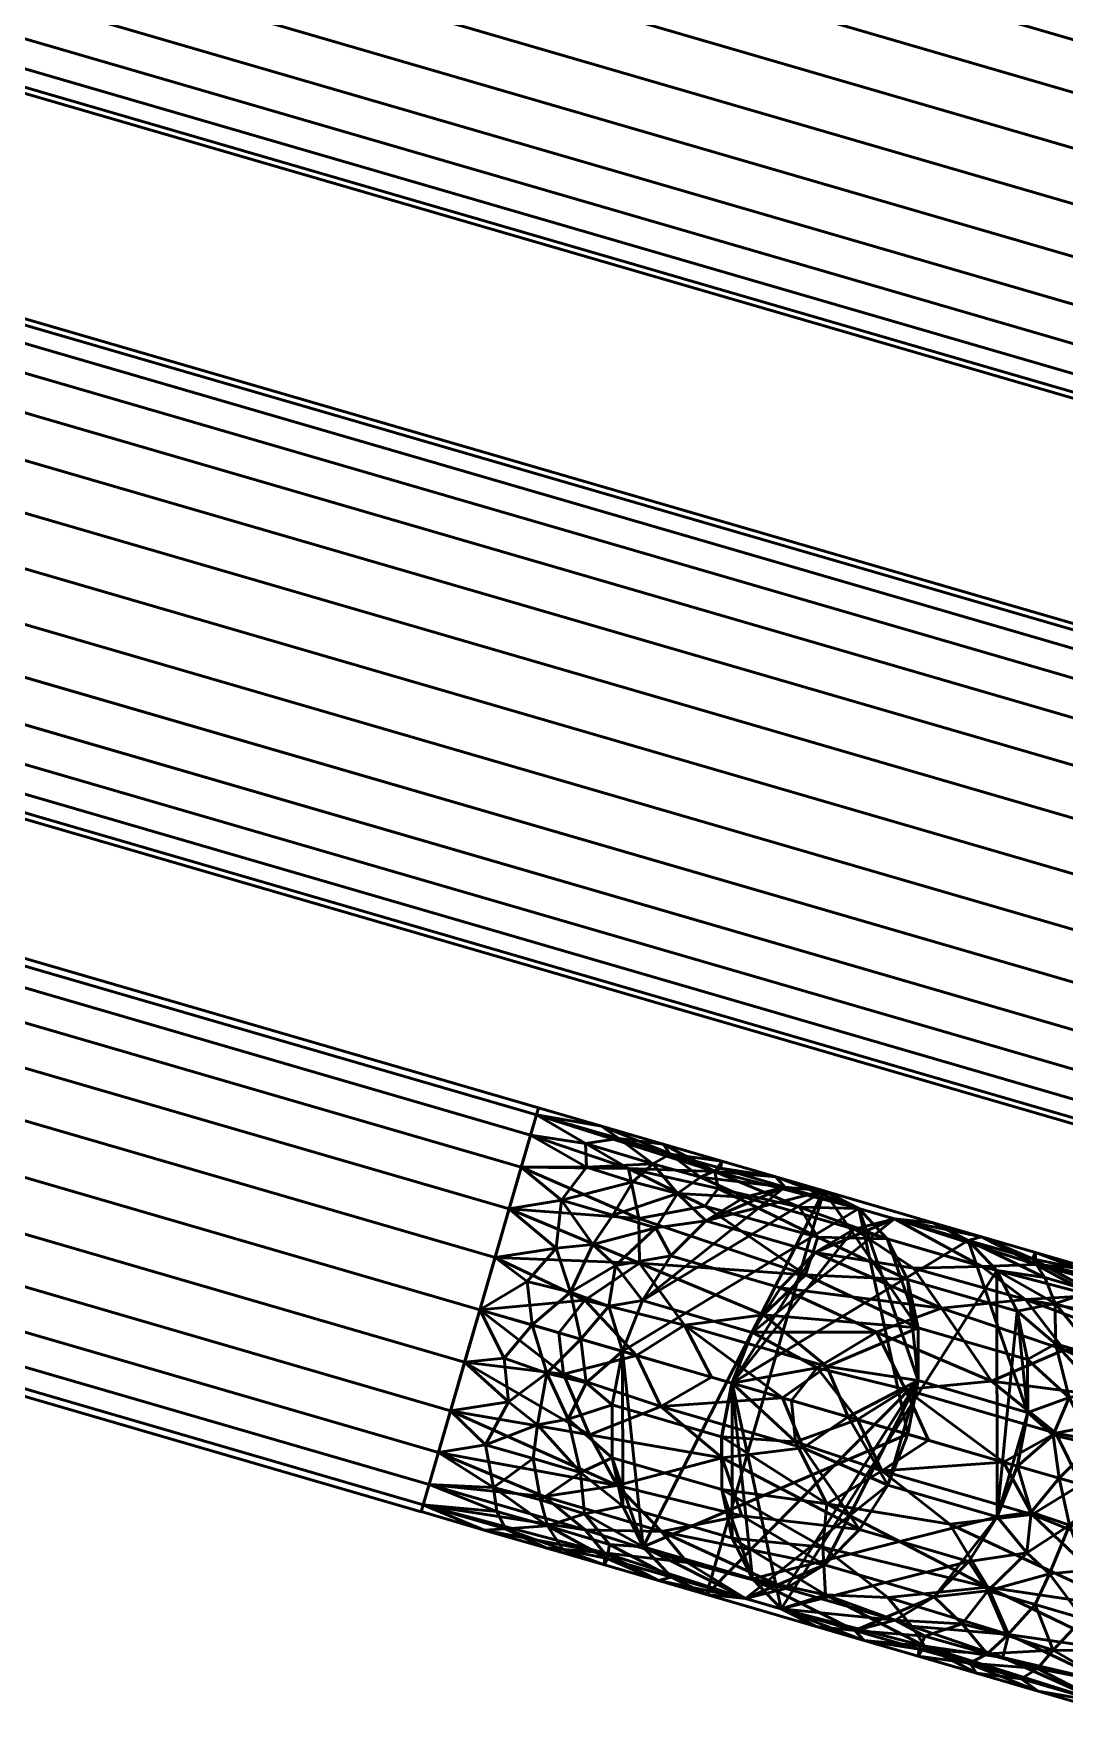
# Model space of a CAD drawing. Header units: inches. Extents: x -1654 to 1344, y -1538 to 36.
# Drawn here: x 128.7 to 163, y -475.8 to -419.9 of the extents above; entities that cross this region are included whole.
import ezdxf

# ---------------------------------------------------------------- set-up
doc = ezdxf.new("R2010")
doc.units = ezdxf.units.IN
doc.header["$MEASUREMENT"] = 0
doc.linetypes.add('Center', pattern=[1.25, 0.25, -0.1875, 0.625, -0.1875])
for name, color, linetype, lineweight in [('M-HVAC-DUCT', 1, 'Center', 30), ('M-HVAC-DUCT-RA', 1, 'Continuous', 50), ('M-HVAC-DUCT-SA', 1, 'Continuous', 50)]:
    doc.layers.add(name, color=color, linetype=linetype, lineweight=lineweight)

# ---------------------------------------------------------------- blocks, each defined once
blk = doc.blocks.new('Round Elbow - 1 D-918528-_3D_')
at = {"layer": 'M-HVAC-DUCT', "color": 8, "linetype": 'Continuous', "lineweight": 50}
mesh = blk.add_polyface(dxfattribs=at)
corners = [(-0.849, 9.05), (-2.299, 7.938), (-3.987, 7.239), (-5.799, 7), (-5.799, 6.761, 1.812), (-5.799, 6.062, 3.5), (-5.799, 4.95, 4.95), (-5.799, 3.5, 6.062), (-5.799, 1.812, 6.761), (-5.799, 0, 7), (-3.609, 0.172, 7), (-1.473, 0.685, 7), (0.557, 1.526, 7), (2.43, 2.674, 7), (4.101, 4.101, 7), (2.819, 5.382, 6.761), (1.626, 6.575, 6.062), (0.601, 7.601, 4.95), (-0.186, 8.387, 3.5), (-0.681, 8.882, 1.812), (-1.624, 3.92, 6.281), (-2.428, 6.255, 4.261), (0.588, 3.577, 6.771), (-2.945, 2.114, 6.771), (-3.931, 6.702, 2.679), (-1.872, 7.572, 2.679), (-0.552, 5.795, 5.553), (-3.707, 4.489, 5.553), (-4.202, 5.706, 4.261), (-0.929, 7.099, 4.261), (-3.066, 7.402, 1.403), (-0.916, 2.211, 6.889), (-4.551, 6.98, 1.344), (-1.706, 8.167, 1.32), (-2.787, 6.865, 3.142), (0.023, 4.76, 6.287), (-3.965, 3.21, 6.298), (-2.093, 5.054, 5.51)]
mesh.append_faces([[corners[k] for k in face] for face in [(15, 13, 14)]], dxfattribs={"vtx0": -1, "color": 8})
mesh.append_faces([[corners[k] for k in face] for face in [(6, 28, 5), (4, 32, 3), (19, 25, 18), (12, 31, 11), (3, 32, 2), (0, 33, 19), (8, 36, 7)]], dxfattribs={"vtx0": -1, "vtx1": -1, "color": 8})
mesh.append_faces([[corners[k] for k in face] for face in [(21, 29, 34), (11, 31, 23), (27, 7, 36), (33, 25, 19), (13, 15, 22), (27, 37, 28), (8, 10, 23), (5, 28, 24), (36, 8, 23), (25, 34, 29), (12, 22, 31), (26, 29, 21), (31, 20, 23), (20, 27, 36), (20, 35, 26), (32, 4, 24), (37, 20, 26), (32, 30, 2), (35, 20, 22), (20, 37, 27), (29, 26, 17), (28, 21, 34), (25, 29, 18), (27, 28, 6), (34, 30, 24), (33, 30, 25), (20, 31, 22), (30, 32, 24), (30, 33, 1), (30, 34, 25), (28, 34, 24), (15, 35, 22), (16, 26, 35), (20, 36, 23), (26, 21, 37), (28, 37, 21)]], dxfattribs={"vtx0": -1, "vtx1": -1, "vtx2": -1, "color": 8})
mesh.append_faces([[corners[k] for k in face] for face in [(23, 10, 11), (24, 4, 5), (29, 17, 18), (35, 15, 16)]], dxfattribs={"vtx0": -1, "vtx2": -1, "color": 8})
mesh.append_faces([[corners[k] for k in face] for face in [(6, 7, 27), (0, 1, 33), (16, 17, 26), (1, 2, 30), (12, 13, 22)]], dxfattribs={"vtx1": -1, "vtx2": -1, "color": 8})
mesh.append_faces([[corners[k] for k in face] for face in [(8, 9, 10)]], dxfattribs={"vtx2": -1, "color": 8})
mesh = blk.add_polyface(dxfattribs=at)
corners = [(4.101, 4.101, -7), (2.43, 2.674, -7), (0.557, 1.526, -7), (-1.473, 0.685, -7), (-3.609, 0.172, -7), (-5.799, 0, -7), (-5.799, 1.812, -6.761), (-5.799, 3.5, -6.062), (-5.799, 4.95, -4.95), (-5.799, 6.062, -3.5), (-5.799, 6.761, -1.812), (-5.799, 7), (-3.987, 7.239), (-2.299, 7.938), (-0.849, 9.05), (-0.681, 8.882, -1.812), (-0.186, 8.387, -3.5), (0.601, 7.601, -4.95), (1.626, 6.575, -6.062), (2.819, 5.382, -6.761), (-1.624, 3.92, -6.281), (-2.707, 6.14, -4.261), (0.588, 3.577, -6.771), (-2.945, 2.114, -6.771), (-1.96, 7.519, -2.679), (-4.03, 6.678, -2.679), (-3.707, 4.489, -5.553), (-0.552, 5.795, -5.553), (-1.063, 7.006, -4.261), (-4.363, 5.676, -4.261), (-3.066, 7.402, -1.403), (-1.161, 2.802, -6.743), (-1.718, 8.153, -1.344), (-4.569, 6.981, -1.32), (-2.884, 6.825, -3.142), (-3.382, 3.349, -6.287), (0.534, 5.074, -6.298), (-2.093, 5.054, -5.51)]
mesh.append_faces([[corners[k] for k in face] for face in [(13, 30, 12), (17, 28, 16), (18, 27, 17), (16, 24, 15), (14, 32, 13), (11, 33, 10), (19, 36, 18)]], dxfattribs={"vtx0": -1, "vtx1": -1, "color": 8})
mesh.append_faces([[corners[k] for k in face] for face in [(29, 26, 8), (20, 31, 35), (19, 1, 22), (21, 29, 34), (25, 34, 29), (20, 22, 31), (19, 22, 36), (32, 15, 24), (20, 35, 26), (30, 13, 32), (27, 28, 17), (18, 36, 27), (28, 24, 16), (37, 20, 26), (27, 37, 28), (20, 37, 27), (20, 27, 36), (33, 25, 10), (23, 31, 3), (4, 6, 23), (25, 29, 9), (26, 29, 21), (28, 21, 34), (34, 30, 24), (33, 30, 25), (31, 22, 2), (35, 31, 23), (30, 32, 24), (30, 33, 12), (30, 34, 25), (28, 34, 24), (6, 35, 23), (7, 26, 35), (20, 36, 22), (26, 21, 37), (28, 37, 21)]], dxfattribs={"vtx0": -1, "vtx1": -1, "vtx2": -1, "color": 8})
mesh.append_faces([[corners[k] for k in face] for face in [(32, 14, 15), (26, 7, 8), (35, 6, 7), (22, 1, 2)]], dxfattribs={"vtx0": -1, "vtx2": -1, "color": 8})
mesh.append_faces([[corners[k] for k in face] for face in [(5, 6, 4)]], dxfattribs={"vtx1": -1, "color": 8})
mesh.append_faces([[corners[k] for k in face] for face in [(11, 12, 33), (8, 9, 29), (3, 4, 23), (9, 10, 25), (2, 3, 31)]], dxfattribs={"vtx1": -1, "vtx2": -1, "color": 8})
mesh.append_faces([[corners[k] for k in face] for face in [(19, 0, 1)]], dxfattribs={"vtx2": -1, "color": 8})
mesh = blk.add_polyface(dxfattribs=at)
corners = [(4.101, 4.101, 7), (5.382, 2.819, 6.761), (6.575, 1.626, 6.062), (7.601, 0.601, 4.95), (8.387, -0.186, 3.5), (8.882, -0.681, 1.812), (9.05, -0.849), (8.882, -0.681, -1.812), (8.387, -0.186, -3.5), (7.601, 0.601, -4.95), (6.575, 1.626, -6.062), (5.382, 2.819, -6.761), (4.101, 4.101, -7), (2.819, 5.382, -6.761), (1.626, 6.575, -6.062), (0.601, 7.601, -4.95), (-0.186, 8.387, -3.5), (-0.681, 8.882, -1.812), (-0.849, 9.05), (-0.681, 8.882, 1.812), (-0.186, 8.387, 3.5), (0.601, 7.601, 4.95), (1.626, 6.575, 6.062), (2.819, 5.382, 6.761)]
mesh.append_faces([[corners[k] for k in face] for face in [(6, 3, 4, 5), (19, 17, 18)]], dxfattribs={"vtx0": -1, "color": 8})
mesh.append_faces([[corners[k] for k in face] for face in [(3, 6, 2)]], dxfattribs={"vtx0": -1, "vtx1": -1, "color": 8})
mesh.append_faces([[corners[k] for k in face] for face in [(23, 6, 11, 22)]], dxfattribs={"vtx0": -1, "vtx1": -1, "vtx2": -1, "color": 8})
mesh.append_faces([[corners[k] for k in face] for face in [(6, 23, 1, 2)]], dxfattribs={"vtx0": -1, "vtx1": -1, "vtx3": -1, "color": 8})
mesh.append_faces([[corners[k] for k in face] for face in [(17, 21, 22)]], dxfattribs={"vtx0": -1, "vtx2": -1, "color": 8})
mesh.append_faces([[corners[k] for k in face] for face in [(11, 16, 17, 22)]], dxfattribs={"vtx0": -1, "vtx2": -1, "vtx3": -1, "color": 8})
mesh.append_faces([[corners[k] for k in face] for face in [(6, 9, 10, 11), (17, 19, 20, 21)]], dxfattribs={"vtx0": -1, "vtx3": -1, "color": 8})
mesh.append_faces([[corners[k] for k in face] for face in [(15, 16, 11, 14)]], dxfattribs={"vtx1": -1, "vtx2": -1, "color": 8})
mesh.append_faces([[corners[k] for k in face] for face in [(7, 8, 9, 6), (23, 0, 1)]], dxfattribs={"vtx2": -1, "color": 8})
mesh.append_faces([[corners[k] for k in face] for face in [(11, 12, 13, 14)]], dxfattribs={"vtx3": -1, "color": 8})
mesh = blk.add_polyface(dxfattribs=at)
corners = [(-5.799, 0, 7), (-5.799, 1.812, 6.761), (-5.799, 3.5, 6.062), (-5.799, 4.95, 4.95), (-5.799, 6.062, 3.5), (-5.799, 6.761, 1.812), (-5.799, 7), (-5.799, 6.761, -1.812), (-5.799, 6.062, -3.5), (-5.799, 4.95, -4.95), (-5.799, 3.5, -6.062), (-5.799, 1.812, -6.761), (-5.799, 0, -7), (-5.799, -1.812, -6.761), (-5.799, -3.5, -6.062), (-5.799, -4.95, -4.95), (-5.799, -6.062, -3.5), (-5.799, -6.761, -1.812), (-5.799, -7), (-5.799, -6.761, 1.812), (-5.799, -6.062, 3.5), (-5.799, -4.95, 4.95), (-5.799, -3.5, 6.062), (-5.799, -1.812, 6.761)]
mesh.append_faces([[corners[k] for k in face] for face in [(3, 6, 2)]], dxfattribs={"vtx0": -1, "vtx1": -1, "color": 8})
mesh.append_faces([[corners[k] for k in face] for face in [(17, 0, 12, 16)]], dxfattribs={"vtx0": -1, "vtx1": -1, "vtx2": -1, "color": 8})
mesh.append_faces([[corners[k] for k in face] for face in [(17, 21, 22)]], dxfattribs={"vtx0": -1, "vtx2": -1, "color": 8})
mesh.append_faces([[corners[k] for k in face] for face in [(12, 7, 8, 9)]], dxfattribs={"vtx0": -1, "vtx3": -1, "color": 8})
mesh.append_faces([[corners[k] for k in face] for face in [(15, 16, 14), (18, 19, 17)]], dxfattribs={"vtx1": -1, "color": 8})
mesh.append_faces([[corners[k] for k in face] for face in [(1, 2, 12, 0), (20, 21, 17, 19)]], dxfattribs={"vtx1": -1, "vtx2": -1, "color": 8})
mesh.append_faces([[corners[k] for k in face] for face in [(6, 7, 12, 2)]], dxfattribs={"vtx1": -1, "vtx2": -1, "vtx3": -1, "color": 8})
mesh.append_faces([[corners[k] for k in face] for face in [(10, 11, 12, 9), (4, 5, 6, 3)]], dxfattribs={"vtx2": -1, "color": 8})
mesh.append_faces([[corners[k] for k in face] for face in [(12, 13, 14, 16), (22, 23, 0, 17)]], dxfattribs={"vtx2": -1, "vtx3": -1, "color": 8})
mesh = blk.add_polyface(dxfattribs=at)
corners = [(9.05, -0.849), (6.985, -2.66), (4.701, -4.187), (2.237, -5.401), (-0.364, -6.284), (-3.058, -6.82), (-5.799, -7), (-5.799, -6.761, -1.812), (-5.799, -6.062, -3.5), (-5.799, -4.95, -4.95), (-5.799, -3.5, -6.062), (-5.799, -1.812, -6.761), (-5.799, 0, -7), (-3.609, 0.172, -7), (-1.473, 0.685, -7), (0.557, 1.526, -7), (2.43, 2.674, -7), (4.101, 4.101, -7), (5.382, 2.819, -6.761), (6.575, 1.626, -6.062), (7.601, 0.601, -4.95), (8.387, -0.186, -3.5), (8.882, -0.681, -1.812), (0.436, -1.053, -6.614), (0.769, -5.469, -2.478), (-1.779, -6.466, -1.409), (3.441, -4.698, -1.409), (2.075, -2.688, -5.401), (4.896, -3.298, -2.974), (-1.026, -5.049, -4.149), (-2.133, -4.003, -5.466), (-2.161, -2.755, -6.254), (1.053, -2.034, -6.098), (4.09, -0.762, -5.899), (6.472, -2.896, -1.28), (4.624, -2.417, -4.397)]
mesh.append_faces([[corners[k] for k in face] for face in [(13, 11, 12), (18, 16, 17)]], dxfattribs={"vtx0": -1, "color": 8})
mesh.append_faces([[corners[k] for k in face] for face in [(14, 23, 13), (11, 31, 10), (2, 34, 1), (20, 33, 19), (10, 30, 9), (22, 28, 21), (16, 23, 15), (8, 25, 7), (21, 35, 20)]], dxfattribs={"vtx0": -1, "vtx1": -1, "color": 8})
mesh.append_faces([[corners[k] for k in face] for face in [(11, 23, 31), (23, 18, 33), (29, 30, 27), (32, 31, 23), (31, 32, 30), (26, 25, 24), (29, 24, 8), (5, 7, 25), (25, 8, 24), (33, 32, 23), (22, 34, 28), (30, 32, 27), (23, 16, 18), (29, 27, 35), (30, 29, 9), (27, 32, 33), (28, 24, 29), (23, 11, 13), (35, 27, 33), (26, 34, 2), (28, 26, 24), (25, 26, 4), (35, 33, 20), (21, 28, 35), (31, 30, 10), (28, 34, 26), (29, 35, 28)]], dxfattribs={"vtx0": -1, "vtx1": -1, "vtx2": -1, "color": 8})
mesh.append_faces([[corners[k] for k in face] for face in [(25, 4, 5), (23, 14, 15), (33, 18, 19), (29, 8, 9), (34, 22, 0), (26, 2, 3)]], dxfattribs={"vtx0": -1, "vtx2": -1, "color": 8})
mesh.append_faces([[corners[k] for k in face] for face in [(3, 4, 26), (0, 1, 34)]], dxfattribs={"vtx1": -1, "vtx2": -1, "color": 8})
mesh.append_faces([[corners[k] for k in face] for face in [(5, 6, 7)]], dxfattribs={"vtx2": -1, "color": 8})
mesh = blk.add_polyface(dxfattribs=at)
corners = [(4.101, 4.101, 7), (2.43, 2.674, 7), (0.557, 1.526, 7), (-1.473, 0.685, 7), (-3.609, 0.172, 7), (-5.799, 0, 7), (-5.799, -1.812, 6.761), (-5.799, -3.5, 6.062), (-5.799, -4.95, 4.95), (-5.799, -6.062, 3.5), (-5.799, -6.761, 1.812), (-5.799, -7), (-3.058, -6.82), (-0.364, -6.284), (2.237, -5.401), (4.701, -4.187), (6.985, -2.66), (9.05, -0.849), (8.882, -0.681, 1.812), (8.387, -0.186, 3.5), (7.601, 0.601, 4.95), (6.575, 1.626, 6.062), (5.382, 2.819, 6.761), (0.436, -1.053, 6.614), (0.769, -5.469, 2.478), (-1.779, -6.466, 1.409), (3.441, -4.698, 1.409), (0.434, -3.368, 5.401), (4.896, -3.298, 2.974), (-1.266, -5.103, 4.155), (3.048, -3.367, 4.342), (4.312, -1.481, 5.37), (2.14, -1.6, 6.06), (-1.666, -2.832, 6.156), (6.472, -2.896, 1.28)]
mesh.append_faces([[corners[k] for k in face] for face in [(6, 4, 5), (1, 22, 0)]], dxfattribs={"vtx0": -1, "color": 8})
mesh.append_faces([[corners[k] for k in face] for face in [(14, 26, 13), (8, 27, 7), (17, 34, 16)]], dxfattribs={"vtx0": -1, "vtx1": -1, "color": 8})
mesh.append_faces([[corners[k] for k in face] for face in [(10, 12, 25), (27, 29, 30), (27, 8, 29), (9, 25, 24), (27, 30, 31), (6, 23, 4), (9, 24, 29), (27, 32, 33), (28, 26, 34), (13, 26, 25), (22, 23, 32), (24, 25, 26), (28, 24, 26), (7, 27, 33), (6, 33, 23), (24, 30, 29), (31, 30, 20), (19, 30, 28), (23, 22, 1), (21, 32, 31), (27, 31, 32), (33, 32, 23), (28, 34, 18), (30, 24, 28), (15, 34, 26)]], dxfattribs={"vtx0": -1, "vtx1": -1, "vtx2": -1, "color": 8})
mesh.append_faces([[corners[k] for k in face] for face in [(25, 12, 13), (34, 15, 16), (28, 18, 19), (33, 6, 7), (34, 17, 18), (23, 2, 3)]], dxfattribs={"vtx0": -1, "vtx2": -1, "color": 8})
mesh.append_faces([[corners[k] for k in face] for face in [(3, 4, 23), (8, 9, 29), (19, 20, 30), (14, 15, 26), (1, 2, 23), (21, 22, 32), (20, 21, 31), (9, 10, 25)]], dxfattribs={"vtx1": -1, "vtx2": -1, "color": 8})
mesh.append_faces([[corners[k] for k in face] for face in [(10, 11, 12)]], dxfattribs={"vtx2": -1, "color": 8})

msp = doc.modelspace()

# ---------------------------------------------------------------- linework, layer by layer
at = {"layer": 'M-HVAC-DUCT', "color": 5}
for p, q in [((217.678, -463.725, 1332), (-801.034, -167.572, 1332)), ((217.678, -463.725, 1332), (-801.034, -167.572, 1332)), ((143.555, -462.444, 1326), (-239.583, -351.06, 1326)), ((143.555, -462.444, 1326), (-239.583, -351.06, 1326)), ((156.709, -466.268, 1318.101), (153.061, -465.207, 1321.899)), ((156.709, -466.268, 1318.101), (153.061, -465.207, 1321.899))]:
    msp.add_line(p, q, dxfattribs=at)
at = {"layer": 'M-HVAC-DUCT'}
msp.add_line((5.873, -377.984, 1314), (264.255, -453.099, 1314), dxfattribs=at)
msp.add_line((5.873, -377.984, 1314), (264.255, -453.099, 1314), dxfattribs=at)
at = {"layer": 'M-HVAC-DUCT', "color": 5, "extrusion": (-0.279157, -0.960246, 0)}
msp.add_arc((266.943, 1312, 403.985), 14, 45, 90, dxfattribs=at)
at = {"layer": 'M-HVAC-DUCT', "color": 5, "extrusion": (0.279157, 0.960246, 0)}
msp.add_arc((-290.541, 1328, -403.985), 14, 270, 315, dxfattribs=at)

# ---------------------------------------------------------------- block references
at = {"layer": 'M-HVAC-DUCT-SA', "color": 8, "extrusion": (-0.279157, -0.960246, 0), "rotation": 134.999999999999}
msp.add_blockref('Round Elbow - 1 D-918528-_3D_', (272.742, 1326, 403.985), dxfattribs=at)
at = {"layer": 'M-HVAC-DUCT-SA', "color": 8, "extrusion": (0.279157, 0.960246, 0)}
msp.add_blockref('Round Elbow - 1 D-918528-_3D_', (-284.742, 1314, -403.985), dxfattribs=at)

# ---------------------------------------------------------------- meshes
at = {"layer": 'M-HVAC-DUCT-RA', "color": 8}
mesh = msp.add_polyface(dxfattribs=at)
corners = [(8.106, -370.302, 1314), (8.05, -370.495, 1315.78), (7.885, -371.063, 1317.471), (7.619, -371.978, 1318.988), (7.266, -373.194, 1320.255), (6.842, -374.651, 1321.208), (6.37, -376.275, 1321.799), (5.873, -377.984, 1322), (264.255, -453.099, 1322), (264.752, -451.39, 1321.799), (265.224, -449.766, 1321.208), (265.648, -448.31, 1320.255), (266.001, -447.093, 1318.988), (266.267, -446.178, 1317.471), (266.433, -445.61, 1315.78), (266.489, -445.417, 1314)]
mesh.append_faces([[corners[k] for k in face] for face in [(8, 9, 6, 7)]], dxfattribs={"vtx1": -1, "color": 8})
mesh.append_faces([[corners[k] for k in face] for face in [(9, 10, 5, 6), (10, 11, 4, 5), (3, 4, 11, 12), (12, 13, 2, 3), (13, 14, 1, 2)]], dxfattribs={"vtx1": -1, "vtx3": -1, "color": 8})
mesh.append_faces([[corners[k] for k in face] for face in [(14, 15, 0, 1)]], dxfattribs={"vtx3": -1, "color": 8})
mesh = msp.add_polyface(dxfattribs=at)
corners = [(5.873, -377.984, 1306), (6.37, -376.275, 1306.201), (6.842, -374.651, 1306.792), (7.266, -373.194, 1307.745), (7.619, -371.978, 1309.012), (7.885, -371.063, 1310.529), (8.05, -370.495, 1312.22), (8.106, -370.302, 1314), (266.489, -445.417, 1314), (266.433, -445.61, 1312.22), (266.267, -446.178, 1310.529), (266.001, -447.093, 1309.012), (265.648, -448.31, 1307.745), (265.224, -449.766, 1306.792), (264.752, -451.39, 1306.201), (264.255, -453.099, 1306)]
mesh.append_faces([[corners[k] for k in face] for face in [(8, 9, 6, 7)]], dxfattribs={"vtx1": -1, "color": 8})
mesh.append_faces([[corners[k] for k in face] for face in [(9, 10, 5, 6), (10, 11, 4, 5), (3, 4, 11, 12), (12, 13, 2, 3), (13, 14, 1, 2)]], dxfattribs={"vtx1": -1, "vtx3": -1, "color": 8})
mesh.append_faces([[corners[k] for k in face] for face in [(14, 15, 0, 1)]], dxfattribs={"vtx3": -1, "color": 8})
mesh = msp.add_polyface(dxfattribs=at)
corners = [(5.873, -377.984, 1322), (5.376, -379.693, 1321.799), (4.904, -381.317, 1321.208), (4.481, -382.774, 1320.255), (4.127, -383.99, 1318.988), (3.861, -384.905, 1317.471), (3.696, -385.473, 1315.78), (3.64, -385.666, 1314), (262.022, -460.781, 1314), (262.078, -460.589, 1315.78), (262.243, -460.02, 1317.471), (262.509, -459.105, 1318.988), (262.863, -457.889, 1320.255), (263.286, -456.432, 1321.208), (263.758, -454.809, 1321.799), (264.255, -453.099, 1322)]
mesh.append_faces([[corners[k] for k in face] for face in [(9, 10, 5, 6), (10, 11, 4, 5), (3, 4, 11, 12), (12, 13, 2, 3), (13, 14, 1, 2)]], dxfattribs={"vtx1": -1, "vtx3": -1, "color": 8})
mesh.append_faces([[corners[k] for k in face] for face in [(7, 8, 9, 6)]], dxfattribs={"vtx2": -1, "color": 8})
mesh.append_faces([[corners[k] for k in face] for face in [(14, 15, 0, 1)]], dxfattribs={"vtx3": -1, "color": 8})
mesh = msp.add_polyface(dxfattribs=at)
corners = [(3.64, -385.666, 1314), (3.696, -385.473, 1312.22), (3.861, -384.905, 1310.529), (4.127, -383.99, 1309.012), (4.481, -382.774, 1307.745), (4.904, -381.317, 1306.792), (5.376, -379.693, 1306.201), (5.873, -377.984, 1306), (264.255, -453.099, 1306), (263.758, -454.809, 1306.201), (263.286, -456.432, 1306.792), (262.863, -457.889, 1307.745), (262.509, -459.105, 1309.012), (262.243, -460.02, 1310.529), (262.078, -460.589, 1312.22), (262.022, -460.781, 1314)]
mesh.append_faces([[corners[k] for k in face] for face in [(8, 9, 6, 7)]], dxfattribs={"vtx1": -1, "color": 8})
mesh.append_faces([[corners[k] for k in face] for face in [(9, 10, 5, 6), (10, 11, 4, 5), (3, 4, 11, 12), (12, 13, 2, 3), (13, 14, 1, 2)]], dxfattribs={"vtx1": -1, "vtx3": -1, "color": 8})
mesh.append_faces([[corners[k] for k in face] for face in [(14, 15, 0, 1)]], dxfattribs={"vtx3": -1, "color": 8})
at = {"layer": 'M-HVAC-DUCT-SA', "color": 8}
mesh = msp.add_polyface(dxfattribs=at)
corners = [(217.678, -463.725, 1340), (218.175, -462.016, 1339.799), (218.647, -460.392, 1339.208), (219.07, -458.936, 1338.255), (219.424, -457.719, 1336.988), (219.69, -456.804, 1335.471), (219.855, -456.236, 1333.78), (219.911, -456.043, 1332), (-798.8, -159.89, 1332), (-798.856, -160.083, 1333.78), (-799.021, -160.651, 1335.471), (-799.287, -161.566, 1336.988), (-799.641, -162.783, 1338.255), (-800.065, -164.239, 1339.208), (-800.537, -165.863, 1339.799), (-801.034, -167.572, 1340)]
mesh.append_faces([[corners[k] for k in face] for face in [(9, 10, 5, 6), (10, 11, 4, 5), (3, 4, 11, 12), (12, 13, 2, 3), (13, 14, 1, 2)]], dxfattribs={"vtx1": -1, "vtx3": -1, "color": 8})
mesh.append_faces([[corners[k] for k in face] for face in [(7, 8, 9, 6)]], dxfattribs={"vtx2": -1, "color": 8})
mesh.append_faces([[corners[k] for k in face] for face in [(14, 15, 0, 1)]], dxfattribs={"vtx3": -1, "color": 8})
mesh = msp.add_polyface(dxfattribs=at)
corners = [(219.911, -456.043, 1332), (219.855, -456.236, 1330.22), (219.69, -456.804, 1328.529), (219.424, -457.719, 1327.012), (219.07, -458.936, 1325.745), (218.647, -460.392, 1324.792), (218.175, -462.016, 1324.201), (217.678, -463.725, 1324), (-801.034, -167.572, 1324), (-800.537, -165.863, 1324.201), (-800.065, -164.239, 1324.792), (-799.641, -162.783, 1325.745), (-799.287, -161.566, 1327.012), (-799.021, -160.651, 1328.529), (-798.856, -160.083, 1330.22), (-798.8, -159.89, 1332)]
mesh.append_faces([[corners[k] for k in face] for face in [(8, 9, 6, 7)]], dxfattribs={"vtx1": -1, "color": 8})
mesh.append_faces([[corners[k] for k in face] for face in [(9, 10, 5, 6), (10, 11, 4, 5), (3, 4, 11, 12), (12, 13, 2, 3), (13, 14, 1, 2)]], dxfattribs={"vtx1": -1, "vtx3": -1, "color": 8})
mesh.append_faces([[corners[k] for k in face] for face in [(14, 15, 0, 1)]], dxfattribs={"vtx3": -1, "color": 8})
mesh = msp.add_polyface(dxfattribs=at)
corners = [(215.444, -471.407, 1332), (215.5, -471.215, 1333.78), (215.666, -470.647, 1335.471), (215.932, -469.731, 1336.988), (216.285, -468.515, 1338.255), (216.709, -467.059, 1339.208), (217.181, -465.435, 1339.799), (217.678, -463.725, 1340), (-801.034, -167.572, 1340), (-801.53, -169.282, 1339.799), (-802.002, -170.905, 1339.208), (-802.426, -172.362, 1338.255), (-802.78, -173.578, 1336.988), (-803.046, -174.493, 1335.471), (-803.211, -175.062, 1333.78), (-803.267, -175.254, 1332)]
mesh.append_faces([[corners[k] for k in face] for face in [(8, 9, 6, 7)]], dxfattribs={"vtx1": -1, "color": 8})
mesh.append_faces([[corners[k] for k in face] for face in [(9, 10, 5, 6), (10, 11, 4, 5), (3, 4, 11, 12), (12, 13, 2, 3), (13, 14, 1, 2)]], dxfattribs={"vtx1": -1, "vtx3": -1, "color": 8})
mesh.append_faces([[corners[k] for k in face] for face in [(14, 15, 0, 1)]], dxfattribs={"vtx3": -1, "color": 8})
mesh = msp.add_polyface(dxfattribs=at)
corners = [(217.678, -463.725, 1324), (217.181, -465.435, 1324.201), (216.709, -467.059, 1324.792), (216.285, -468.515, 1325.745), (215.932, -469.731, 1327.012), (215.666, -470.647, 1328.529), (215.5, -471.215, 1330.22), (215.444, -471.407, 1332), (-803.267, -175.254, 1332), (-803.211, -175.062, 1330.22), (-803.046, -174.493, 1328.529), (-802.78, -173.578, 1327.012), (-802.426, -172.362, 1325.745), (-802.002, -170.905, 1324.792), (-801.53, -169.282, 1324.201), (-801.034, -167.572, 1324)]
mesh.append_faces([[corners[k] for k in face] for face in [(8, 9, 6, 7)]], dxfattribs={"vtx1": -1, "color": 8})
mesh.append_faces([[corners[k] for k in face] for face in [(9, 10, 5, 6), (10, 11, 4, 5), (3, 4, 11, 12), (12, 13, 2, 3), (13, 14, 1, 2)]], dxfattribs={"vtx1": -1, "vtx3": -1, "color": 8})
mesh.append_faces([[corners[k] for k in face] for face in [(14, 15, 0, 1)]], dxfattribs={"vtx3": -1, "color": 8})
mesh = msp.add_polyface(dxfattribs=at)
corners = [(143.555, -462.444, 1333), (144.061, -460.704, 1332.761), (144.532, -459.083, 1332.062), (144.937, -457.691, 1330.95), (145.248, -456.623, 1329.5), (145.443, -455.951, 1327.812), (145.509, -455.722, 1326), (-237.629, -344.339, 1326), (-237.695, -344.568, 1327.812), (-237.89, -345.239, 1329.5), (-238.201, -346.308, 1330.95), (-238.606, -347.7, 1332.062), (-239.077, -349.321, 1332.761), (-239.583, -351.06, 1333)]
mesh.append_faces([[corners[k] for k in face] for face in [(8, 9, 4, 5), (3, 4, 9, 10), (11, 12, 1, 2), (2, 3, 10, 11)]], dxfattribs={"vtx1": -1, "vtx3": -1, "color": 8})
mesh.append_faces([[corners[k] for k in face] for face in [(6, 7, 8, 5)]], dxfattribs={"vtx2": -1, "color": 8})
mesh.append_faces([[corners[k] for k in face] for face in [(12, 13, 0, 1)]], dxfattribs={"vtx3": -1, "color": 8})
mesh = msp.add_polyface(dxfattribs=at)
corners = [(145.509, -455.722, 1326), (145.443, -455.951, 1324.188), (145.248, -456.623, 1322.5), (144.937, -457.691, 1321.05), (144.532, -459.083, 1319.938), (144.061, -460.704, 1319.239), (143.555, -462.444, 1319), (-239.583, -351.06, 1319), (-239.077, -349.321, 1319.239), (-238.606, -347.7, 1319.938), (-238.201, -346.308, 1321.05), (-237.89, -345.239, 1322.5), (-237.695, -344.568, 1324.188), (-237.629, -344.339, 1326)]
mesh.append_faces([[corners[k] for k in face] for face in [(7, 8, 5, 6)]], dxfattribs={"vtx1": -1, "color": 8})
mesh.append_faces([[corners[k] for k in face] for face in [(8, 9, 4, 5), (3, 4, 9, 10), (11, 12, 1, 2), (2, 3, 10, 11)]], dxfattribs={"vtx1": -1, "vtx3": -1, "color": 8})
mesh.append_faces([[corners[k] for k in face] for face in [(12, 13, 0, 1)]], dxfattribs={"vtx3": -1, "color": 8})
mesh = msp.add_polyface(dxfattribs=at)
corners = [(141.601, -469.166, 1326), (141.668, -468.937, 1327.812), (141.863, -468.265, 1329.5), (142.174, -467.197, 1330.95), (142.578, -465.805, 1332.062), (143.05, -464.184, 1332.761), (143.555, -462.444, 1333), (-239.583, -351.06, 1333), (-240.089, -352.8, 1332.761), (-240.56, -354.421, 1332.062), (-240.965, -355.813, 1330.95), (-241.275, -356.882, 1329.5), (-241.47, -357.553, 1327.812), (-241.537, -357.782, 1326)]
mesh.append_faces([[corners[k] for k in face] for face in [(7, 8, 5, 6)]], dxfattribs={"vtx1": -1, "color": 8})
mesh.append_faces([[corners[k] for k in face] for face in [(8, 9, 4, 5), (3, 4, 9, 10), (11, 12, 1, 2), (2, 3, 10, 11)]], dxfattribs={"vtx1": -1, "vtx3": -1, "color": 8})
mesh.append_faces([[corners[k] for k in face] for face in [(12, 13, 0, 1)]], dxfattribs={"vtx3": -1, "color": 8})
mesh = msp.add_polyface(dxfattribs=at)
corners = [(143.555, -462.444, 1319), (143.05, -464.184, 1319.239), (142.578, -465.805, 1319.938), (142.174, -467.197, 1321.05), (141.863, -468.265, 1322.5), (141.668, -468.937, 1324.188), (141.601, -469.166, 1326), (-241.537, -357.782, 1326), (-241.47, -357.553, 1324.188), (-241.275, -356.882, 1322.5), (-240.965, -355.813, 1321.05), (-240.56, -354.421, 1319.938), (-240.089, -352.8, 1319.239), (-239.583, -351.06, 1319)]
mesh.append_faces([[corners[k] for k in face] for face in [(7, 8, 5, 6)]], dxfattribs={"vtx1": -1, "color": 8})
mesh.append_faces([[corners[k] for k in face] for face in [(8, 9, 4, 5), (3, 4, 9, 10), (11, 12, 1, 2), (2, 3, 10, 11)]], dxfattribs={"vtx1": -1, "vtx3": -1, "color": 8})
mesh.append_faces([[corners[k] for k in face] for face in [(12, 13, 0, 1)]], dxfattribs={"vtx3": -1, "color": 8})
mesh = msp.add_polyface(dxfattribs=at)
corners = [(145.509, -455.722, 1326), (145.443, -455.951, 1327.812), (145.248, -456.623, 1329.5), (144.937, -457.691, 1330.95), (144.532, -459.083, 1332.062), (144.061, -460.704, 1332.761), (143.555, -462.444, 1333), (143.05, -464.184, 1332.761), (142.578, -465.805, 1332.062), (142.174, -467.197, 1330.95), (141.863, -468.265, 1329.5), (141.668, -468.937, 1327.812), (141.601, -469.166, 1326), (141.668, -468.937, 1324.188), (141.863, -468.265, 1322.5), (142.174, -467.197, 1321.05), (142.578, -465.805, 1319.938), (143.05, -464.184, 1319.239), (143.555, -462.444, 1319), (144.061, -460.704, 1319.239), (144.532, -459.083, 1319.938), (144.937, -457.691, 1321.05), (145.248, -456.623, 1322.5), (145.443, -455.951, 1324.188)]
mesh.append_faces([[corners[k] for k in face] for face in [(0, 20, 23)]], dxfattribs={"vtx0": -1, "vtx1": -1, "color": 8})
mesh.append_faces([[corners[k] for k in face] for face in [(4, 8, 20, 0), (16, 18, 8, 12)]], dxfattribs={"vtx0": -1, "vtx1": -1, "vtx2": -1, "vtx3": -1, "color": 8})
mesh.append_faces([[corners[k] for k in face] for face in [(13, 15, 16, 12), (8, 11, 12)]], dxfattribs={"vtx0": -1, "vtx2": -1, "color": 8})
mesh.append_faces([[corners[k] for k in face] for face in [(5, 6, 4), (14, 15, 13), (17, 18, 16)]], dxfattribs={"vtx1": -1, "color": 8})
mesh.append_faces([[corners[k] for k in face] for face in [(0, 1, 4)]], dxfattribs={"vtx1": -1, "vtx2": -1, "color": 8})
mesh.append_faces([[corners[k] for k in face] for face in [(21, 22, 23, 20), (9, 10, 11, 8)]], dxfattribs={"vtx2": -1, "color": 8})
mesh.append_faces([[corners[k] for k in face] for face in [(18, 19, 20, 8), (6, 7, 8, 4)]], dxfattribs={"vtx2": -1, "vtx3": -1, "color": 8})
mesh.append_faces([[corners[k] for k in face] for face in [(1, 2, 3, 4)]], dxfattribs={"vtx3": -1, "color": 8})
mesh = msp.add_polyface(dxfattribs=at)
corners = [(155.015, -458.486, 1321.899), (153.719, -458.357, 1320.618), (152.377, -458.695, 1319.425), (151.082, -459.477, 1318.399), (149.922, -460.65, 1317.613), (148.976, -462.133, 1317.118), (148.308, -463.826, 1316.95), (147.964, -465.612, 1317.118), (147.968, -467.372, 1317.613), (148.319, -468.983, 1318.399), (148.992, -470.338, 1319.425), (149.944, -471.343, 1320.618), (151.107, -471.929, 1321.899), (152.404, -472.058, 1323.181), (153.745, -471.72, 1324.374), (155.04, -470.937, 1325.399), (156.2, -469.765, 1326.186), (157.146, -468.282, 1326.681), (157.814, -466.589, 1326.849), (158.158, -464.802, 1326.681), (158.154, -463.043, 1326.186), (157.804, -461.432, 1325.399), (157.13, -460.077, 1324.374), (156.179, -459.072, 1323.181)]
mesh.append_faces([[corners[k] for k in face] for face in [(10, 8, 9), (3, 1, 2), (1, 23, 0), (15, 13, 14), (21, 19, 20)]], dxfattribs={"vtx0": -1, "color": 8})
mesh.append_faces([[corners[k] for k in face] for face in [(19, 23, 18)]], dxfattribs={"vtx0": -1, "vtx1": -1, "color": 8})
mesh.append_faces([[corners[k] for k in face] for face in [(6, 23, 1, 5)]], dxfattribs={"vtx0": -1, "vtx1": -1, "vtx2": -1, "color": 8})
mesh.append_faces([[corners[k] for k in face] for face in [(6, 10, 18, 23)]], dxfattribs={"vtx0": -1, "vtx1": -1, "vtx2": -1, "vtx3": -1, "color": 8})
mesh.append_faces([[corners[k] for k in face] for face in [(10, 13, 17, 18)]], dxfattribs={"vtx0": -1, "vtx1": -1, "vtx3": -1, "color": 8})
mesh.append_faces([[corners[k] for k in face] for face in [(10, 6, 7, 8)]], dxfattribs={"vtx0": -1, "vtx3": -1, "color": 8})
mesh.append_faces([[corners[k] for k in face] for face in [(3, 4, 5, 1), (15, 16, 17, 13), (21, 22, 23, 19)]], dxfattribs={"vtx2": -1, "vtx3": -1, "color": 8})
mesh.append_faces([[corners[k] for k in face] for face in [(10, 11, 12, 13)]], dxfattribs={"vtx3": -1, "color": 8})
mesh = msp.add_polyface(dxfattribs=at)
corners = [(158.663, -459.546, 1318.101), (157.367, -459.418, 1316.819), (156.025, -459.756, 1315.626), (154.73, -460.538, 1314.601), (153.57, -461.71, 1313.814), (152.624, -463.194, 1313.319), (151.956, -464.886, 1313.151), (148.308, -463.826, 1316.95), (148.976, -462.133, 1317.118), (149.922, -460.65, 1317.613), (151.082, -459.477, 1318.399), (152.377, -458.695, 1319.425), (153.719, -458.357, 1320.618), (155.015, -458.486, 1321.899)]
mesh.append_faces([[corners[k] for k in face] for face in [(7, 8, 5, 6)]], dxfattribs={"vtx1": -1, "color": 8})
mesh.append_faces([[corners[k] for k in face] for face in [(8, 9, 4, 5), (3, 4, 9, 10), (11, 12, 1, 2), (2, 3, 10, 11)]], dxfattribs={"vtx1": -1, "vtx3": -1, "color": 8})
mesh.append_faces([[corners[k] for k in face] for face in [(12, 13, 0, 1)]], dxfattribs={"vtx3": -1, "color": 8})
mesh = msp.add_polyface(dxfattribs=at)
corners = [(161.462, -467.65, 1323.05), (161.806, -465.863, 1322.882), (161.802, -464.104, 1322.387), (161.452, -462.492, 1321.601), (160.778, -461.138, 1320.575), (159.827, -460.133, 1319.382), (158.663, -459.546, 1318.101), (155.015, -458.486, 1321.899), (156.179, -459.072, 1323.181), (157.13, -460.077, 1324.374), (157.804, -461.432, 1325.399), (158.154, -463.043, 1326.186), (158.158, -464.802, 1326.681), (157.814, -466.589, 1326.849)]
mesh.append_faces([[corners[k] for k in face] for face in [(8, 9, 4, 5), (3, 4, 9, 10), (11, 12, 1, 2), (2, 3, 10, 11)]], dxfattribs={"vtx1": -1, "vtx3": -1, "color": 8})
mesh.append_faces([[corners[k] for k in face] for face in [(6, 7, 8, 5)]], dxfattribs={"vtx2": -1, "color": 8})
mesh.append_faces([[corners[k] for k in face] for face in [(12, 13, 0, 1)]], dxfattribs={"vtx3": -1, "color": 8})
mesh = msp.add_polyface(dxfattribs=at)
corners = [(158.663, -459.546, 1318.101), (159.827, -460.133, 1319.382), (160.778, -461.138, 1320.575), (161.452, -462.492, 1321.601), (161.802, -464.104, 1322.387), (161.806, -465.863, 1322.882), (161.462, -467.65, 1323.05), (160.794, -469.342, 1322.882), (159.848, -470.825, 1322.387), (158.688, -471.998, 1321.601), (157.393, -472.78, 1320.575), (156.052, -473.118, 1319.382), (154.755, -472.99, 1318.101), (153.591, -472.403, 1316.819), (152.64, -471.398, 1315.626), (151.967, -470.044, 1314.601), (151.616, -468.432, 1313.814), (151.612, -466.673, 1313.319), (151.956, -464.886, 1313.151), (152.624, -463.194, 1313.319), (153.57, -461.71, 1313.814), (154.73, -460.538, 1314.601), (156.025, -459.756, 1315.626), (157.367, -459.418, 1316.819)]
mesh.append_faces([[corners[k] for k in face] for face in [(11, 14, 7, 9)]], dxfattribs={"vtx0": -1, "vtx1": -1, "vtx2": -1, "vtx3": -1, "color": 8})
mesh.append_faces([[corners[k] for k in face] for face in [(23, 1, 18, 19), (14, 18, 6, 7)]], dxfattribs={"vtx0": -1, "vtx1": -1, "vtx3": -1, "color": 8})
mesh.append_faces([[corners[k] for k in face] for face in [(1, 5, 6, 18)]], dxfattribs={"vtx0": -1, "vtx2": -1, "vtx3": -1, "color": 8})
mesh.append_faces([[corners[k] for k in face] for face in [(15, 16, 14), (22, 23, 21), (0, 1, 23), (10, 11, 9), (4, 5, 3)]], dxfattribs={"vtx1": -1, "color": 8})
mesh.append_faces([[corners[k] for k in face] for face in [(17, 18, 14, 16)]], dxfattribs={"vtx1": -1, "vtx2": -1, "color": 8})
mesh.append_faces([[corners[k] for k in face] for face in [(12, 13, 14, 11), (7, 8, 9)]], dxfattribs={"vtx2": -1, "color": 8})
mesh.append_faces([[corners[k] for k in face] for face in [(19, 20, 21, 23), (1, 2, 3, 5)]], dxfattribs={"vtx2": -1, "vtx3": -1, "color": 8})
mesh = msp.add_polyface(dxfattribs=at)
corners = [(151.956, -464.886, 1313.151), (151.612, -466.673, 1313.319), (151.616, -468.432, 1313.814), (151.967, -470.044, 1314.601), (152.64, -471.398, 1315.626), (153.591, -472.403, 1316.819), (154.755, -472.99, 1318.101), (151.107, -471.929, 1321.899), (149.944, -471.343, 1320.618), (148.992, -470.338, 1319.425), (148.319, -468.983, 1318.399), (147.968, -467.372, 1317.613), (147.964, -465.612, 1317.118), (148.308, -463.826, 1316.95)]
mesh.append_faces([[corners[k] for k in face] for face in [(7, 8, 5, 6)]], dxfattribs={"vtx1": -1, "color": 8})
mesh.append_faces([[corners[k] for k in face] for face in [(8, 9, 4, 5), (3, 4, 9, 10), (11, 12, 1, 2), (2, 3, 10, 11)]], dxfattribs={"vtx1": -1, "vtx3": -1, "color": 8})
mesh.append_faces([[corners[k] for k in face] for face in [(12, 13, 0, 1)]], dxfattribs={"vtx3": -1, "color": 8})
mesh = msp.add_polyface(dxfattribs=at)
corners = [(154.755, -472.99, 1318.101), (156.052, -473.118, 1319.382), (157.393, -472.78, 1320.575), (158.688, -471.998, 1321.601), (159.848, -470.825, 1322.387), (160.794, -469.342, 1322.882), (161.462, -467.65, 1323.05), (157.814, -466.589, 1326.849), (157.146, -468.282, 1326.681), (156.2, -469.765, 1326.186), (155.04, -470.937, 1325.399), (153.745, -471.72, 1324.374), (152.404, -472.058, 1323.181), (151.107, -471.929, 1321.899)]
mesh.append_faces([[corners[k] for k in face] for face in [(7, 8, 5, 6)]], dxfattribs={"vtx1": -1, "color": 8})
mesh.append_faces([[corners[k] for k in face] for face in [(8, 9, 4, 5), (3, 4, 9, 10), (11, 12, 1, 2), (2, 3, 10, 11)]], dxfattribs={"vtx1": -1, "vtx3": -1, "color": 8})
mesh.append_faces([[corners[k] for k in face] for face in [(12, 13, 0, 1)]], dxfattribs={"vtx3": -1, "color": 8})

doc.saveas('drawing.dxf')
